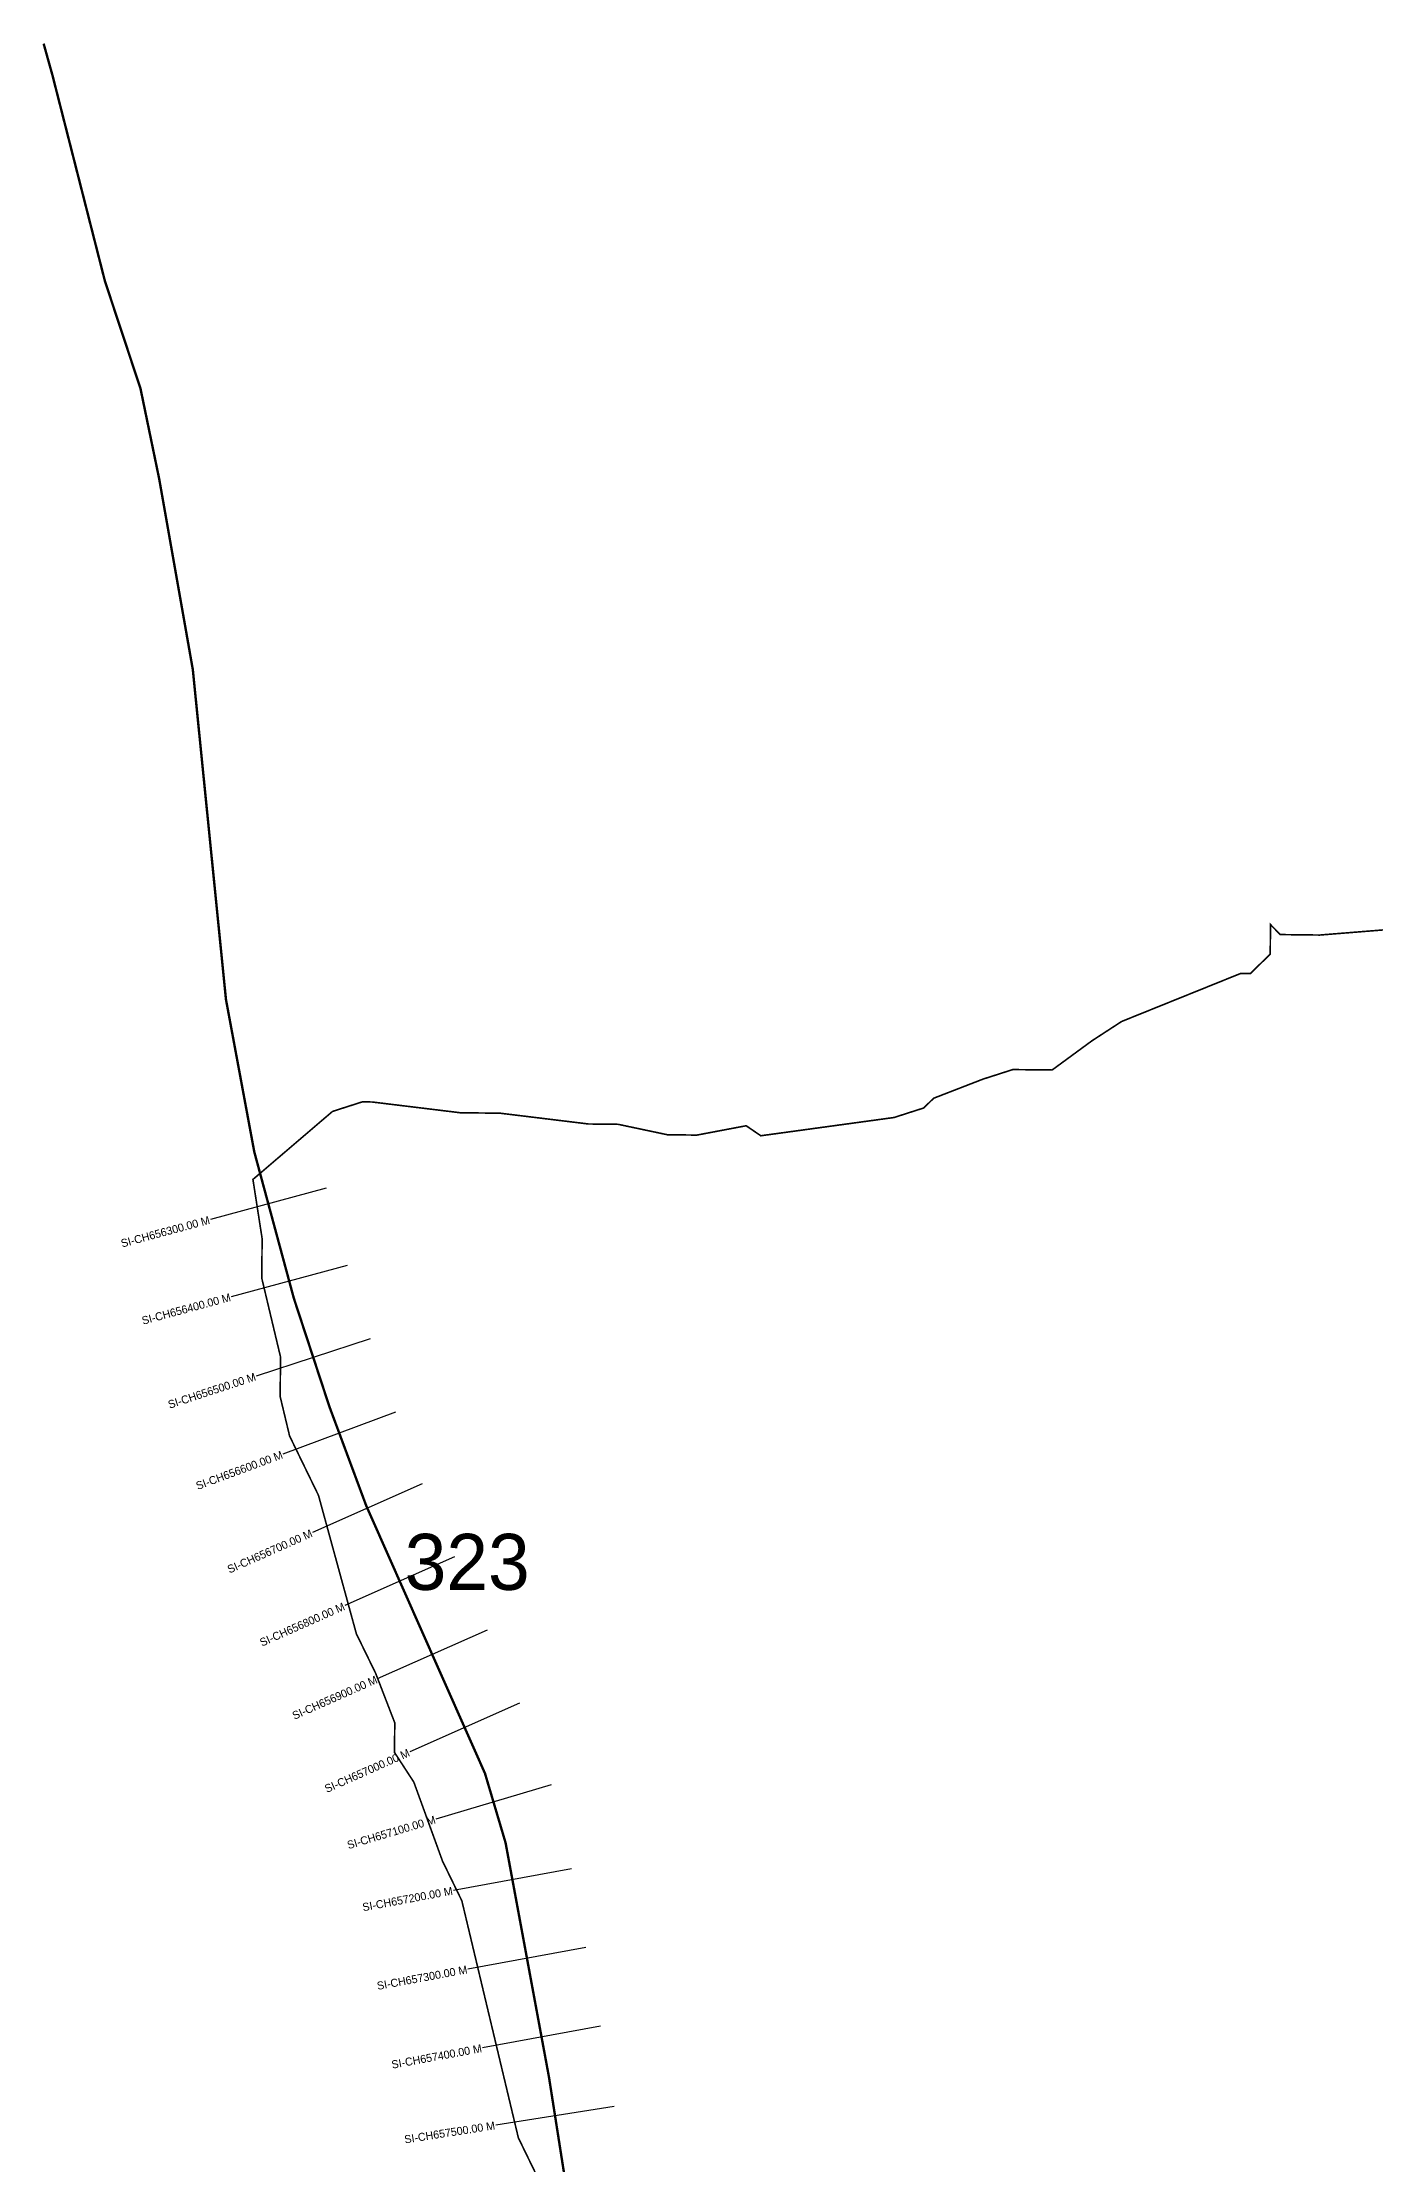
# Model space of a CAD drawing. Header units: metres. Extents: x 333202 to 337824, y 1782223 to 1790673.
# Drawn here: x 333202 to 334867, y 1788022 to 1790673 of the extents above; entities that cross this region are included whole.
import ezdxf
from ezdxf.enums import TextEntityAlignment as Align

# ---------------------------------------------------------------- set-up
doc = ezdxf.new("R2010")
doc.units = ezdxf.units.M
for name, color, linetype in [('CS', 134, 'Continuous'), ('CSMark', 6, 'Continuous'), ('NATURALLY PROTECTED', 3, 'Continuous')]:
    doc.layers.add(name, color=color, linetype=linetype)

msp = doc.modelspace()

# ---------------------------------------------------------------- linework, layer by layer
at = {"color": 6, "const_width": 2}
for points in [[(333563.9, 1789337.6), (333601, 1789349.5), (333613.3, 1789349.4), (333723.9, 1789335.9), (333773.1, 1789335.4), (333883.8, 1789321.9), (333920.7, 1789321.5), (333982.1, 1789308.5), (334019, 1789308), (334080.7, 1789319.7), (334099, 1789307.2), (334265.4, 1789330), (334302.5, 1789341.9), (334315, 1789354.1), (334376.7, 1789378), (334413.8, 1789389.9), (334463, 1789389.4), (334512.6, 1789425.8), (334549.8, 1789450), (334698.2, 1789509.9), (334710.5, 1789509.8), (334735.4, 1789534.1), (334735.8, 1789571), (334748, 1789558.6), (334797.2, 1789558), (334932.7, 1789568.9)], [(333820.2, 1788005.5), (333796.1, 1788055), (333725.5, 1788351.2), (333701.4, 1788400.7), (333665.5, 1788499.5), (333641.3, 1788536.7), (333641.7, 1788573.6), (333617.8, 1788635.5), (333593.7, 1788684.9), (333546.4, 1788857.8), (333510.3, 1788932), (333498.5, 1788981.4), (333499, 1789030.6), (333475.5, 1789129.4), (333476, 1789178.6), (333464.5, 1789252.6), (333563.9, 1789337.6)]]:
    msp.add_lwpolyline(points, dxfattribs=at)
at = {"layer": 'CS'}
for p, q in [((333556.1, 1789241.6), (333411.3, 1789202.5)), ((333582.2, 1789145.1), (333437.4, 1789105.9)), ((333611.1, 1789053.5), (333468.6, 1789006.8)), ((333642.6, 1788961.7), (333502, 1788909.4)), ((333675.9, 1788872.4), (333538.8, 1788811.5)), ((333716.5, 1788780.9), (333579.4, 1788720.1)), ((333757, 1788689.5), (333619.9, 1788628.7)), ((333797.6, 1788598.1), (333660.4, 1788537.3)), ((333836.9, 1788496), (333693.1, 1788453.3)), ((333862.4, 1788391.3), (333714.9, 1788364)), ((333880.6, 1788292.9), (333733.1, 1788265.6)), ((333898.8, 1788194.6), (333751.3, 1788167.3)), ((333916, 1788094), (333767.8, 1788070.8))]:
    msp.add_line(p, q, dxfattribs=at)
at = {"layer": 'NATURALLY PROTECTED', "const_width": 3, "flags": 128}
msp.add_lwpolyline([(333203, 1790671.9), (333214, 1790632.5), (333279.6, 1790375.1), (333324, 1790241), (333347.3, 1790128.4), (333374.5, 1789974.3), (333389.4, 1789889.7), (333412.3, 1789661.6), (333430.8, 1789477.5), (333466.2, 1789287), (333515.6, 1789104.1), (333560, 1788968.8), (333606, 1788845), (333682.3, 1788672.9), (333754.4, 1788510.4), (333780.1, 1788423.8), (333834.3, 1788131.1), (333887.6, 1787791.6)], dxfattribs=at)

# ---------------------------------------------------------------- texts
at = {"insert": (333654.1, 1788809.7), "char_height": 70, "attachment_point": 1}
msp.add_mtext_dynamic_manual_height_columns('323', width=95.172, gutter_width=1, heights=[0], dxfattribs=at)
at = {"layer": 'CSMark'}
for s, rotation, p in [('SI-CH656300.00 M', 15.1202, (333410.3, 1789202.2)), ('SI-CH656400.00 M', 15.1202, (333436.4, 1789105.7)), ('SI-CH656500.00 M', 18.1629, (333467.6, 1789006.5)), ('SI-CH656600.00 M', 20.4059, (333501.1, 1788909.1)), ('SI-CH656700.00 M', 23.9203, (333537.9, 1788811.1)), ('SI-CH656800.00 M', 23.9203, (333578.4, 1788719.7)), ('SI-CH656900.00 M', 23.9203, (333619, 1788628.3)), ('SI-CH657000.00 M', 23.9203, (333659.5, 1788536.9)), ('SI-CH657100.00 M', 16.5258, (333692.2, 1788453)), ('SI-CH657200.00 M', 10.4788, (333713.9, 1788363.8)), ('SI-CH657300.00 M', 10.4788, (333732.1, 1788265.5)), ('SI-CH657400.00 M', 10.4788, (333750.3, 1788167.1)), ('SI-CH657500.00 M', 8.9213, (333766.8, 1788070.6))]:
    msp.add_text(s, height=10, rotation=rotation, dxfattribs=at).set_placement(p, align=Align.MIDDLE_RIGHT)

doc.saveas('drawing.dxf')
